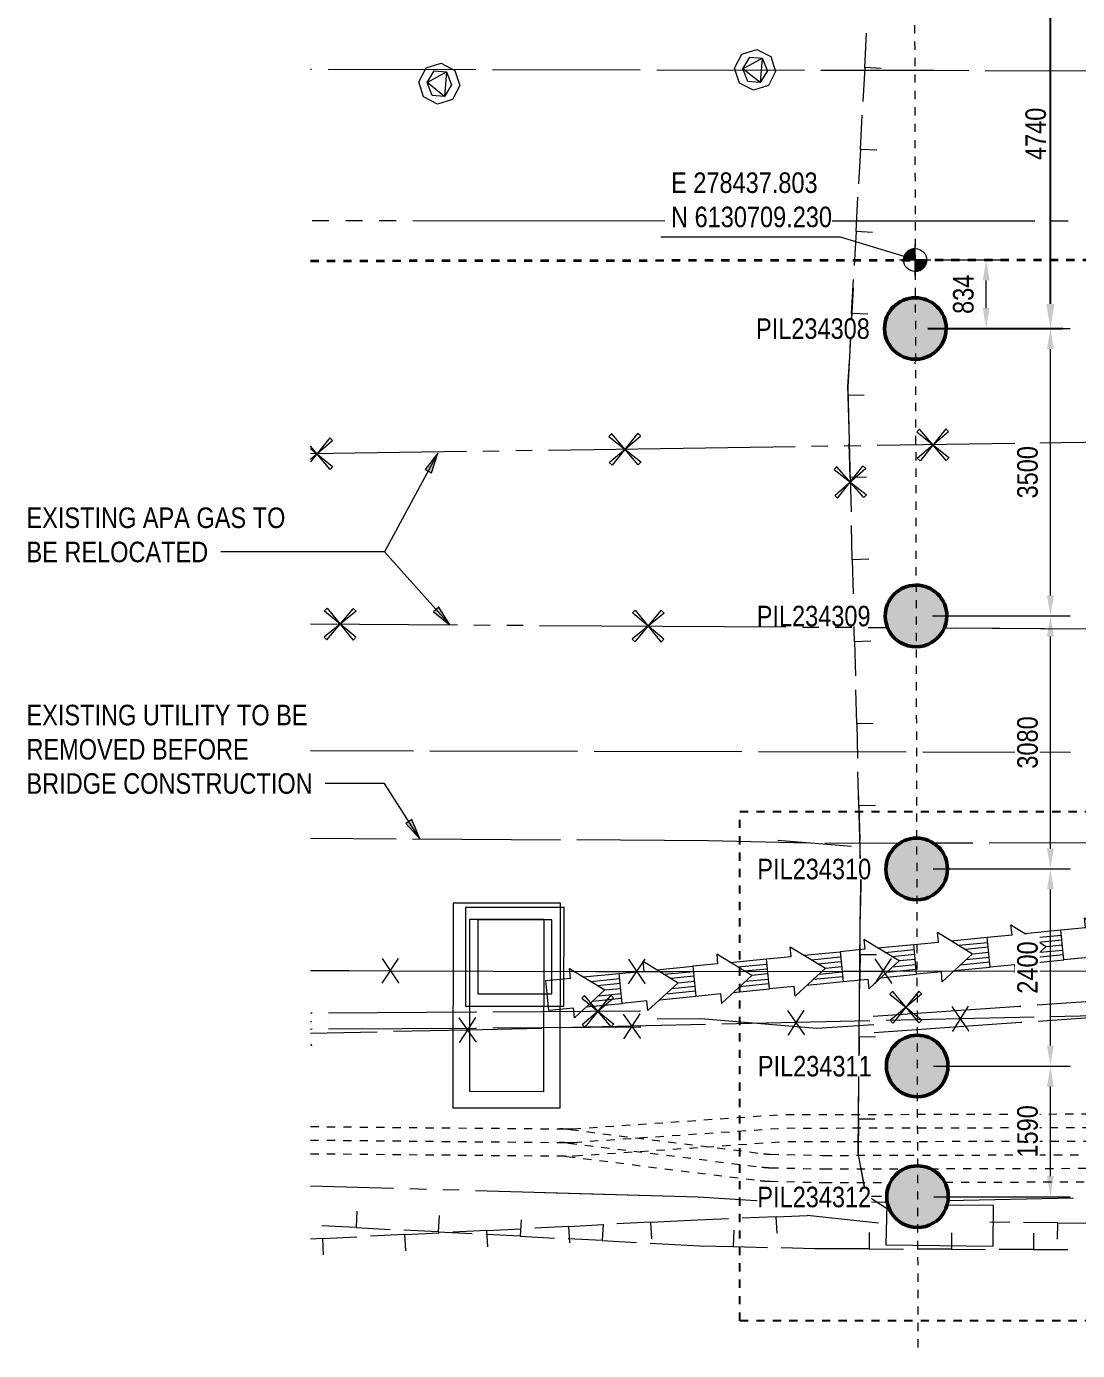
# Model space of a CAD drawing. Header units: metres. Extents: x 565 to 597, y 2 to 1696.
# Drawn here: x 565.99 to 578.78, y 1654.19 to 1670.31 of the extents above; entities that cross this region are included whole.
import ezdxf

# ---------------------------------------------------------------- set-up
doc = ezdxf.new("R2010")
doc.units = ezdxf.units.M
for name, pattern in [('ControlLine', [0.02, 0.0125, -0.0025, 0.0025, -0.0025]), ('Dashed', [0.0075, 0.005, -0.0025]), ('JacobsDash', [0.0045, 0.003, -0.0015]), ('JacobsGridLine', [0.0145, 0.01, -0.001, 0.0025, -0.001])]:
    doc.linetypes.add(name, pattern=pattern)
doc.layers.get('Defpoints').update_dxf_attribs({"color": 41})
for name, color, linetype, lineweight in [('D-BDGE', 7, 'Continuous', 13), ('D-BDGE-FNDN', 7, 'Continuous', 50), ('D-BDGE-FNDN-PILE-CONC', 7, 'Continuous', 50), ('D-ENHA-ANNO-TEXT', 7, 'Continuous', 9), ('D-ENHA-GEN-LINE', 7, 'Continuous', 9), ('D-ENHA-GEN-LINE-GRIDS', 7, 'Continuous', 9), ('D-ENHA-TEXT', 7, 'Continuous', 9), ('D-ENHA-TEXT-DIMS', 7, 'Continuous', 9), ('D-ENHA-TEXT-TAG', 7, 'Continuous', 18)]:
    doc.layers.add(name, color=color, linetype=linetype, lineweight=lineweight)
doc.styles.add('Arial Narrow', font='ARIALN.TTF', dxfattribs={"height": 0.35})
doc.styles.add('Arial Narrow_1', font='ARIALN.TTF', dxfattribs={"height": 0.25})
doc.dimstyles.new('____ddd____', dxfattribs={"dimscale": 0.3048, "dimtxt": 0.255858, "dimasz": 0.984252, "dimexe": 0.492126, "dimexo": 0.328084, "dimgap": 0.164042, "dimtad": 1, "dimdec": 0, "dimlfac": 1000, "dimzin": 0, "dimdsep": 46, "dimtxsty": 'Arial Narrow_1', "dimsah": 1, "dimcen": 0.09, "dimaunit": 1, "dimadec": 4, "dimazin": 0, "dimtfac": 1, "dimtdec": 4, "dimtix": 1, "dimtmove": 0, "dimatfit": 3, "dimfxl": 1, "dimtvp": 1, "dimtolj": 1, "dimtzin": 0, "dimarcsym": 2})
doc.dimstyles.new('Dimension_Standard_O__mm_', dxfattribs={"dimscale": 0.3048, "dimtxt": 0.255858, "dimasz": 0.82021, "dimexe": 0.787402, "dimexo": 0.492126, "dimgap": 0.492126, "dimtad": 1, "dimdec": 0, "dimlfac": 1000, "dimzin": 0, "dimdsep": 46, "dimtxsty": 'Arial Narrow_1', "dimsah": 1, "dimcen": 0.09, "dimaunit": 1, "dimadec": 4, "dimazin": 0, "dimtfac": 1, "dimtdec": 4, "dimtix": 1, "dimtmove": 0, "dimatfit": 3, "dimfxl": 1, "dimtvp": 1, "dimtfill": 1, "dimtolj": 1, "dimtzin": 0, "dimlwd": 18, "dimlwe": 18, "dimarcsym": 2})

# ---------------------------------------------------------------- blocks, each defined once
blk = doc.blocks.new('T2DPAA-T2D-PWA-RW-M2D-000002_ControlLinesMinor_rvt-1-DRG-2871051 - FOUNDATION LAYOUT')
at = {"layer": 'D-BDGE', "color": 150, "linetype": 'ControlLine', "lineweight": 35, "true_color": 0x0080ff}
blk.add_line((569.445, 1667.454), (591.655, 1667.482), dxfattribs=at)
for start, end in [(87.72098, 89.14591), (84.59299, 87.56794)]:
    blk.add_arc((565.271, 1398.69), 280, start, end, dxfattribs=at)
at = {"layer": 'D-ENHA-GEN-LINE', "color": 150, "lineweight": 25, "true_color": 0x0080ff}
for p, q in [((580.656, 1678.768), (580.601, 1677.769)), ((581.17, 1667.969), (581.171, 1666.969))]:
    blk.add_line(p, q, dxfattribs=at)
at = {"layer": 'D-ENHA-GEN-LINE', "color": 150, "lineweight": 18, "true_color": 0x0080ff, "char_height": 0.35, "width": 0.81772, "attachment_point": 1, "style": 'Arial Narrow'}
for insert, rotation in [((580.866, 1679.589), 266.8559), ((581.336, 1666.664), 270.0718)]:
    blk.add_mtext('600', dxfattribs=dict(at, insert=insert, rotation=rotation))
blk = doc.blocks.new('T2DPAA-T2D-PWA-SU-M2D-000003_250_dwg-40806560-DRG-2871051 - FOUNDATION LAYOUT')
at = {"color": 161, "lineweight": 18, "true_color": 0x88a5ff}
for p, q in [((24.031, 1577.736), (25.825, 1577.88)), ((20.044, 1577.414), (21.838, 1577.559)), ((18.05, 1577.253), (19.844, 1577.398)), ((16.057, 1577.092), (17.851, 1577.237)), ((15.843, 1577.075), (15.857, 1577.076)), ((25.748, 1569.546), (23.954, 1569.402)), ((23.754, 1569.386), (21.96, 1569.241)), ((21.761, 1569.225), (19.967, 1569.081)), ((19.767, 1569.065), (17.973, 1568.92)), ((17.774, 1568.904), (16.525, 1568.804)), ((26.067, 1568.467), (24.851, 1568.364)), ((23.767, 1568.272), (22.858, 1568.195)), ((24.652, 1568.347), (24.176, 1568.307)), ((22.286, 1568.189), (23.186, 1568.189)), ((17.851, 1567.837), (19.646, 1567.974)), ((16.613, 1567.743), (17.652, 1567.822))]:
    blk.add_line(p, q, dxfattribs=at)
at = {"color": 31, "lineweight": 18, "true_color": 0xffc388}
for p, q in [((22.566, 1577.651), (22.578, 1577.235)), ((22.595, 1576.652), (22.607, 1576.235)), ((22.624, 1575.652), (22.636, 1575.236)), ((22.653, 1574.653), (22.665, 1574.236)), ((22.798, 1572.66), (22.844, 1572.246)), ((22.907, 1571.666), (22.953, 1571.252)), ((23.016, 1570.672), (23.061, 1570.258)), ((23.125, 1569.678), (23.17, 1569.264)), ((23.234, 1568.684), (23.279, 1568.27)), ((23.396, 1566.88), (23.426, 1566.464)), ((23.468, 1565.882), (23.498, 1565.467)), ((25.267, 1563.972), (24.702, 1563.93)), ((25.482, 1563.781), (25.24, 1563.764)), ((26.063, 1563.824), (25.648, 1563.794)), ((22.643, 1563.617), (22.23, 1563.566)), ((23.89, 1563.642), (23.017, 1563.664)), ((21.128, 1563.425), (20.715, 1563.37)), ((24.8, 1563.398), (25.215, 1563.431)), ((25.797, 1563.477), (26.212, 1563.51)), ((20.137, 1563.293), (19.724, 1563.238)), ((23.803, 1563.319), (24.218, 1563.352)), ((17.556, 1563.066), (17.973, 1563.078)), ((18.556, 1563.095), (18.972, 1563.108)), ((19.146, 1563.162), (18.733, 1563.107)), ((19.555, 1563.125), (19.972, 1563.137)), ((20.555, 1563.154), (20.971, 1563.166)), ((18.154, 1563.03), (17.741, 1562.975)), ((17.163, 1562.899), (17.014, 1562.879))]:
    blk.add_line(p, q, dxfattribs=at)
at = {"color": 83, "lineweight": 18, "true_color": 0x88c388}
for p, q in [((24.984, 1575.975), (25.188, 1575.992)), ((21.723, 1575.708), (24.781, 1575.959)), ((20.907, 1575.642), (21.111, 1575.658)), ((21.315, 1575.675), (21.519, 1575.692)), ((17.238, 1575.341), (20.295, 1575.592)), ((20.499, 1575.608), (20.703, 1575.625)), ((16.83, 1575.308), (17.034, 1575.325)), ((16.014, 1575.241), (16.218, 1575.258)), ((16.422, 1575.275), (16.626, 1575.291))]:
    blk.add_line(p, q, dxfattribs=at)
at = {"color": 53, "lineweight": 18, "true_color": 0xc3c388}
for p, q in [((26.08, 1573.367), (23.094, 1573.076)), ((22.099, 1572.979), (19.113, 1572.689)), ((22.497, 1573.018), (22.298, 1572.999)), ((22.895, 1573.057), (22.696, 1573.037)), ((18.118, 1572.592), (16.228, 1572.408)), ((18.516, 1572.63), (18.317, 1572.611)), ((18.914, 1572.669), (18.715, 1572.65)), ((24.092, 1570.93), (25.839, 1571.063)), ((22.37, 1570.799), (22.569, 1570.814)), ((22.768, 1570.829), (22.968, 1570.845)), ((23.167, 1570.86), (23.404, 1570.878)), ((19.179, 1570.556), (22.17, 1570.784)), ((18.381, 1570.495), (18.581, 1570.51)), ((18.78, 1570.526), (18.979, 1570.541)), ((16.398, 1570.344), (18.182, 1570.48)), ((24.709, 1563.987), (26.229, 1564.145)), ((16.96, 1563.528), (17.971, 1563.582)), ((18.17, 1563.593), (18.37, 1563.603)), ((18.57, 1563.614), (18.77, 1563.625))]:
    blk.add_line(p, q, dxfattribs=at)
at = {"color": 213, "lineweight": 18, "true_color": 0xc388c3}
for p, q in [((25.609, 1566.351), (25.609, 1566.351)), ((19.007, 1565.723), (19.007, 1565.723)), ((17.015, 1565.546), (17.015, 1565.546))]:
    blk.add_line(p, q, dxfattribs=at)
at = {"color": 23, "lineweight": 18, "true_color": 0xd58888}
for p, q in [((16.804, 1565.524), (16.797, 1565.51)), ((17.615, 1565.459), (16.808, 1565.374))]:
    blk.add_line(p, q, dxfattribs=at)
at = {"color": 31, "lineweight": 18, "true_color": 0xffc388, "flags": 128}
for points in [[(22.766, 1577.657), (22.568, 1577.651), (22.566, 1577.651), (22.554, 1578.068)], [(22.795, 1576.658), (22.596, 1576.652), (22.595, 1576.652), (22.583, 1577.068)], [(22.824, 1575.658), (22.625, 1575.652), (22.624, 1575.652), (22.612, 1576.069)], [(22.852, 1574.659), (22.654, 1574.653), (22.653, 1574.653), (22.64, 1575.069)], [(22.669, 1574.07), (22.678, 1573.757), (22.69, 1573.654), (22.735, 1573.24)], [(22.888, 1573.676), (22.691, 1573.654), (22.69, 1573.654)], [(22.997, 1572.682), (22.8, 1572.66), (22.798, 1572.66), (22.753, 1573.074)], [(23.106, 1571.688), (22.909, 1571.666), (22.907, 1571.666), (22.862, 1572.08)], [(23.215, 1570.694), (23.018, 1570.672), (23.016, 1570.672), (22.971, 1571.086)], [(23.324, 1569.7), (23.126, 1569.678), (23.125, 1569.678), (23.08, 1570.092)], [(23.433, 1568.706), (23.235, 1568.684), (23.234, 1568.684), (23.188, 1569.098)], [(23.595, 1566.894), (23.397, 1566.88), (23.396, 1566.88), (23.37, 1567.229), (23.338, 1567.728), (23.297, 1568.104)], [(23.668, 1565.897), (23.47, 1565.882), (23.468, 1565.882), (23.438, 1566.298)], [(23.74, 1564.9), (23.542, 1564.885), (23.541, 1564.885), (23.51, 1565.301)], [(23.541, 1564.885), (23.57, 1564.474), (23.571, 1564.47)], [(23.616, 1564.309), (23.708, 1563.972), (23.708, 1563.972), (24.018, 1563.805)], [(23.984, 1563.876), (23.971, 1563.875), (23.999, 1563.387), (25.305, 1563.477), (25.267, 1563.972)], [(26.078, 1563.625), (26.064, 1563.823), (26.063, 1563.824), (26.479, 1563.855)], [(22.668, 1563.419), (22.643, 1563.616), (22.643, 1563.617), (23.017, 1563.664)], [(24.784, 1563.597), (24.8, 1563.399), (24.8, 1563.398), (24.385, 1563.365)], [(25.781, 1563.677), (25.797, 1563.479), (25.797, 1563.477), (25.381, 1563.444)], [(21.155, 1563.226), (21.128, 1563.423), (21.128, 1563.425), (21.69, 1563.499), (22.064, 1563.546)], [(22.139, 1563.411), (22.15, 1563.213), (22.15, 1563.211)], [(23.787, 1563.518), (23.803, 1563.32), (23.803, 1563.319), (23.144, 1563.266), (22.733, 1563.243)], [(17.55, 1563.266), (17.556, 1563.068), (17.556, 1563.066), (17.14, 1563.054)], [(18.55, 1563.295), (18.556, 1563.097), (18.556, 1563.095), (18.139, 1563.083)], [(19.549, 1563.324), (19.555, 1563.126), (19.555, 1563.125), (19.139, 1563.112)], [(20.163, 1563.095), (20.137, 1563.292), (20.137, 1563.293), (20.55, 1563.348)], [(20.549, 1563.354), (20.555, 1563.155), (20.555, 1563.154), (20.138, 1563.142)], [(21.138, 1563.171), (21.739, 1563.188), (22.15, 1563.211), (22.566, 1563.234)], [(18.181, 1562.832), (18.155, 1563.029), (18.154, 1563.03), (18.568, 1563.085)], [(19.172, 1562.963), (19.146, 1563.16), (19.146, 1563.162), (19.559, 1563.217)], [(17.189, 1562.701), (17.163, 1562.897), (17.163, 1562.899), (17.576, 1562.954)]]:
    blk.add_lwpolyline(points, dxfattribs=at)
at = {"color": 161, "lineweight": 18, "true_color": 0x88a5ff, "flags": 128}
for points in [[(21.238, 1577.763), (21.415, 1577.69), (21.488, 1577.513), (21.415, 1577.336), (21.238, 1577.263), (21.061, 1577.336), (20.988, 1577.513), (21.061, 1577.69)], [(21.088, 1577.513), (21.163, 1577.663), (21.313, 1577.663), (21.388, 1577.513), (21.313, 1577.363), (21.163, 1577.363), (21.088, 1577.513), (21.313, 1577.663), (21.313, 1577.363)], [(17.421, 1577.279), (17.597, 1577.206), (17.671, 1577.029), (17.597, 1576.852), (17.421, 1576.779), (17.244, 1576.852), (17.171, 1577.029), (17.244, 1577.206)], [(17.271, 1577.029), (17.346, 1577.179), (17.496, 1577.179), (17.571, 1577.029), (17.496, 1576.879), (17.346, 1576.879), (17.271, 1577.029), (17.496, 1577.179), (17.496, 1576.879)]]:
    blk.add_lwpolyline(points, close=True, dxfattribs=at)
for points in [[(22.037, 1577.576), (23.407, 1577.686), (23.831, 1577.72)], [(22.658, 1568.181), (21.44, 1568.11), (19.845, 1567.989)]]:
    blk.add_lwpolyline(points, dxfattribs=at)
at = {"color": 23, "lineweight": 18, "true_color": 0xd58888, "flags": 128}
for points in [[(16.745, 1566.138), (17.216, 1566.176), (17.714, 1566.216), (20.206, 1566.414), (20.705, 1566.454), (21.148, 1566.489), (23.196, 1566.662), (23.694, 1566.704), (26.185, 1566.915), (26.684, 1566.957), (29.175, 1567.168), (29.673, 1567.21), (32.164, 1567.421), (32.662, 1567.463), (35.153, 1567.674), (35.652, 1567.716), (38.143, 1567.927), (38.641, 1567.969), (38.878, 1567.989)], [(23.581, 1566.845), (23.805, 1566.565), (23.807, 1566.563)], [(23.607, 1566.546), (23.78, 1566.86), (23.782, 1566.862)], [(20.592, 1566.595), (20.815, 1566.314), (20.817, 1566.312)], [(20.616, 1566.296), (20.791, 1566.609), (20.793, 1566.611)], [(27.56, 1566.507), (26.664, 1566.413), (25.769, 1566.318)], [(17.602, 1566.357), (17.824, 1566.076), (17.827, 1566.074)], [(17.626, 1566.058), (17.801, 1566.371), (17.803, 1566.373)], [(25.571, 1566.297), (24.675, 1566.203), (23.78, 1566.109)], [(24.56, 1566.342), (24.789, 1566.067), (24.791, 1566.065)], [(24.76, 1566.363), (24.593, 1566.046), (24.591, 1566.043)], [(22.771, 1566.153), (22.604, 1565.836), (22.602, 1565.834)], [(23.582, 1566.088), (22.686, 1565.993), (21.791, 1565.899)], [(22.571, 1566.132), (22.8, 1565.857), (22.802, 1565.855)], [(21.593, 1565.878), (20.698, 1565.784), (19.802, 1565.689)], [(20.582, 1565.922), (20.811, 1565.647), (20.813, 1565.645)], [(20.782, 1565.944), (20.615, 1565.627), (20.613, 1565.624)], [(19.604, 1565.668), (18.709, 1565.574), (17.813, 1565.48)], [(18.593, 1565.713), (18.822, 1565.438), (18.824, 1565.436)], [(18.793, 1565.734), (18.626, 1565.417), (18.624, 1565.414)], [(16.819, 1565.245), (16.833, 1565.228), (16.836, 1565.226)]]:
    blk.add_lwpolyline(points, dxfattribs=at)
at = {"color": 213, "lineweight": 18, "true_color": 0xc388c3, "flags": 128}
for points in [[(25.594, 1566.448), (27.36, 1566.718), (27.374, 1566.72)], [(25.624, 1566.254), (27.389, 1566.523), (27.403, 1566.525)], [(23.617, 1566.146), (25.383, 1566.416), (25.397, 1566.418)], [(23.647, 1565.952), (25.412, 1566.221), (25.426, 1566.224)], [(18.999, 1565.821), (20.777, 1565.979), (20.791, 1565.98)], [(21, 1565.9), (21.529, 1565.946), (22.946, 1565.944), (23.632, 1566.049)], [(17.006, 1565.644), (18.785, 1565.802), (18.799, 1565.803)], [(19.016, 1565.625), (20.795, 1565.783), (20.809, 1565.784)], [(16.787, 1565.625), (16.793, 1565.626), (16.807, 1565.627)], [(17.024, 1565.448), (18.803, 1565.606), (18.817, 1565.607)], [(16.804, 1565.429), (16.81, 1565.429), (16.824, 1565.431)]]:
    blk.add_lwpolyline(points, dxfattribs=at)
at = {"color": 53, "lineweight": 18, "true_color": 0xc3c388, "flags": 128}
blk.add_lwpolyline([(18.969, 1563.635), (21.675, 1563.779), (22.958, 1563.804), (23.972, 1563.91)], dxfattribs=at)
blk = doc.blocks.new('T2DPAA-T2D-PWA-SU-M2D-000001_ExistingUtilities_rvt-1-DRG-2871051 - FOUNDATION LAYOUT')
at = {"color": 9, "lineweight": 18, "true_color": 0xc3c3c3, "rotation": 355.285451560958}
blk.add_blockref('T2DPAA-T2D-PWA-SU-M2D-000003_250_dwg-40806560-DRG-2871051 - FOUNDATION LAYOUT', (424.033, 99.349), dxfattribs=at)
blk = doc.blocks.new('T2DPAA-T2D-C3S-SD-M2D-100010_250_dwg-40816791-DRG-2871051 - FOUNDATION LAYOUT')
at = {"lineweight": 18}
for p, q in [((277.285, -133.198), (277.721, -133.119)), ((276.4, -133.36), (276.835, -133.28)), ((277.379, -133.245), (277.732, -133.181)), ((277.465, -133.287), (277.742, -133.236)), ((275.514, -133.521), (275.95, -133.442)), ((276.494, -133.407), (276.847, -133.343)), ((276.58, -133.448), (276.857, -133.398)), ((277.351, -133.558), (277.786, -133.478)), ((277.422, -133.481), (277.775, -133.416)), ((277.488, -133.411), (277.765, -133.361)), ((274.629, -133.683), (275.065, -133.603)), ((275.609, -133.568), (275.961, -133.504)), ((275.695, -133.61), (275.971, -133.559)), ((276.465, -133.719), (276.901, -133.64)), ((276.537, -133.642), (276.89, -133.578)), ((276.603, -133.573), (276.879, -133.522)), ((273.743, -133.844), (274.179, -133.765)), ((274.723, -133.73), (275.076, -133.666)), ((274.809, -133.771), (275.086, -133.721)), ((275.58, -133.881), (276.016, -133.801)), ((275.651, -133.804), (276.004, -133.739)), ((275.717, -133.734), (275.994, -133.684)), ((272.858, -134.006), (273.294, -133.926)), ((273.838, -133.891), (274.19, -133.827)), ((273.924, -133.933), (274.201, -133.882)), ((274.694, -134.043), (275.13, -133.963)), ((274.766, -133.965), (275.119, -133.901)), ((274.832, -133.896), (275.109, -133.845)), ((271.973, -134.167), (272.408, -134.088)), ((272.952, -134.053), (273.305, -133.989)), ((273.039, -134.094), (273.315, -134.044)), ((273.809, -134.204), (274.245, -134.125)), ((273.881, -134.127), (274.233, -134.062)), ((273.947, -134.057), (274.223, -134.007)), ((272.067, -134.214), (272.42, -134.15)), ((272.153, -134.256), (272.43, -134.205)), ((272.995, -134.288), (273.348, -134.224)), ((273.061, -134.219), (273.338, -134.168)), ((272.11, -134.45), (272.463, -134.385)), ((272.176, -134.38), (272.453, -134.33)), ((272.924, -134.366), (273.359, -134.286)), ((272.038, -134.527), (272.474, -134.448))]:
    blk.add_line(p, q, dxfattribs=at)
at = {"lineweight": 18, "flags": 128}
for points in [[(278.445, -133.172), (278.105, -133.542), (278.084, -133.424), (277.786, -133.478), (277.721, -133.119), (278.018, -133.065), (277.997, -132.947), (278.445, -133.172), (278.639, -133.137)], [(277.56, -133.334), (277.22, -133.703), (277.198, -133.586), (276.901, -133.64), (276.835, -133.28), (277.133, -133.226), (277.111, -133.108), (277.56, -133.334), (277.754, -133.299)], [(276.674, -133.495), (276.334, -133.865), (276.313, -133.747), (276.016, -133.801), (275.95, -133.442), (276.247, -133.388), (276.226, -133.27), (276.674, -133.495), (276.868, -133.46)], [(275.983, -133.622), (275.789, -133.657), (275.341, -133.432), (275.362, -133.549), (275.065, -133.603), (275.13, -133.963), (275.428, -133.909), (275.449, -134.026), (275.789, -133.657)], [(274.904, -133.819), (274.564, -134.188), (274.542, -134.07), (274.245, -134.125), (274.179, -133.765), (274.477, -133.711), (274.455, -133.593), (274.904, -133.819), (275.097, -133.783)], [(274.212, -133.945), (274.018, -133.98), (273.57, -133.755), (273.591, -133.872), (273.294, -133.926), (273.359, -134.286), (273.657, -134.232), (273.678, -134.349), (274.018, -133.98)], [(273.133, -134.142), (272.793, -134.511), (272.771, -134.393), (272.474, -134.448), (272.408, -134.088), (272.706, -134.034), (272.684, -133.916), (273.133, -134.142), (273.327, -134.106)], [(272.248, -134.303), (271.908, -134.672), (271.886, -134.555), (271.589, -134.609), (271.523, -134.249), (271.82, -134.195), (271.799, -134.078), (272.248, -134.303), (272.441, -134.268)]]:
    blk.add_lwpolyline(points, dxfattribs=at)
for points in [[(271.62, -133.29), (271.823, -135.782), (270.528, -135.888), (270.324, -133.396)], [(271.769, -134.54), (271.672, -133.344), (270.476, -133.442), (270.573, -134.638)], [(271.437, -133.506), (271.608, -135.599), (270.711, -135.672), (270.54, -133.579)], [(271.608, -134.403), (271.534, -133.506), (270.637, -133.579), (270.711, -134.476)]]:
    blk.add_lwpolyline(points, close=True, dxfattribs=at)
blk = doc.blocks.new('T2DPAA-T2D-C3S-SD-XRF-100099_250_dwg-40820996-DRG-2871051 - FOUNDATION LAYOUT')
at = {"lineweight": 18}
for p, q in [((134.355, 3173.693), (134.355, 3173.693)), ((130.622, 3173.335), (130.622, 3173.335))]:
    blk.add_line(p, q, dxfattribs=at)
at = {"lineweight": 18, "flags": 128}
for points in [[(134.562, 3173.552), (134.532, 3173.516), (134.181, 3173.867), (134.178, 3173.869), (134.148, 3173.833), (134.558, 3173.555)], [(134.214, 3173.486), (134.178, 3173.516), (134.529, 3173.867), (134.531, 3173.87), (134.495, 3173.9), (134.217, 3173.489)], [(130.481, 3173.128), (130.445, 3173.158), (130.796, 3173.509), (130.798, 3173.512), (130.762, 3173.542), (130.484, 3173.131)], [(130.829, 3173.195), (130.799, 3173.159), (130.448, 3173.509), (130.445, 3173.512), (130.415, 3173.476), (130.826, 3173.197)]]:
    blk.add_lwpolyline(points, close=True, dxfattribs=at)
blk = doc.blocks.new('T2DPAA-T2D-PWC-SD-M2D-100001_ProposedDrainage_rvt-1-DRG-2871051 - FOUNDATION LAYOUT')
at = {"lineweight": 18, "rotation": 355.285451560958}
for name, p in [('T2DPAA-T2D-C3S-SD-M2D-100010_250_dwg-40816791-DRG-2871051 - FOUNDATION LAYOUT', (312.739, 1814.801)), ('T2DPAA-T2D-C3S-SD-XRF-100099_250_dwg-40820996-DRG-2871051 - FOUNDATION LAYOUT', (181.942, -1493.544))]:
    blk.add_blockref(name, p, dxfattribs=at)
blk = doc.blocks.new('T2DPAA-T2D-C3S-TT-XRF-100101_dwg-40804724-DRG-2871051 - FOUNDATION LAYOUT')
at = {"color": 191, "linetype": 'Dashed', "lineweight": 18, "true_color": 0xbf7fff}
for p, q in [((250.267, -128.218), (251.248, -128.135)), ((250.281, -128.383), (251.087, -128.314))]:
    blk.add_line(p, q, dxfattribs=at)
at = {"color": 191, "linetype": 'Dashed', "lineweight": 18, "true_color": 0xbf7fff, "flags": 128}
for points in [[(247.181, -127.983), (247.513, -127.932), (247.577, -127.923), (247.9, -127.874), (248.888, -127.724), (249.679, -127.604), (249.76, -127.594), (249.89, -127.584), (250.158, -127.562), (250.199, -127.559), (250.203, -127.558), (250.248, -127.555), (250.886, -127.501), (251.882, -127.416), (252.879, -127.332), (253.875, -127.247), (254.872, -127.163), (255.868, -127.079), (256.864, -126.994), (257.861, -126.91), (258.857, -126.825), (259.854, -126.741), (260.122, -126.718), (260.126, -126.718), (260.137, -126.717), (260.183, -126.712), (260.198, -126.71), (260.837, -126.62), (261.827, -126.482), (262.726, -126.356), (262.799, -126.346), (262.818, -126.343), (263.341, -126.27), (263.341, -126.27)], [(247.206, -128.146), (247.538, -128.095), (247.601, -128.086), (247.925, -128.037), (248.913, -127.887), (249.704, -127.767), (249.773, -127.759), (249.903, -127.748), (250.171, -127.727), (250.213, -127.723), (250.216, -127.723), (250.262, -127.719), (250.9, -127.665), (251.896, -127.581), (252.893, -127.496), (253.889, -127.412), (254.886, -127.327), (255.882, -127.243), (256.878, -127.159), (257.875, -127.074), (258.871, -126.99), (259.868, -126.905), (260.136, -126.883), (260.14, -126.882), (260.151, -126.881), (260.206, -126.875), (260.22, -126.873), (260.86, -126.784), (261.85, -126.645), (262.749, -126.519), (262.822, -126.509), (262.841, -126.506), (263.363, -126.433), (263.364, -126.433)], [(247.231, -128.309), (247.562, -128.259), (247.626, -128.249), (247.949, -128.2), (248.938, -128.05), (249.728, -127.93), (249.786, -127.923), (249.917, -127.913), (250.185, -127.891), (250.226, -127.888), (250.23, -127.887), (250.275, -127.883), (250.914, -127.829), (251.91, -127.745), (252.907, -127.661), (253.903, -127.576), (254.899, -127.492), (255.896, -127.407), (256.892, -127.323), (257.889, -127.239), (258.885, -127.154), (259.882, -127.07), (260.15, -127.047), (260.154, -127.047), (260.165, -127.046), (260.228, -127.039), (260.243, -127.037), (260.883, -126.947), (261.873, -126.808), (262.772, -126.683), (262.845, -126.672), (262.864, -126.67), (263.386, -126.597), (263.386, -126.597)], [(250.253, -128.054), (254.267, -127.713), (259.25, -127.29), (260.174, -127.212)], [(251.557, -128.109), (254.281, -127.877), (259.121, -127.467)], [(251.746, -128.258), (254.295, -128.042), (258.96, -127.646)], [(243.997, -128.218), (244.927, -128.15), (245.522, -128.107), (245.924, -128.077), (246.922, -128.004), (247.117, -127.99)], [(243.997, -128.217), (244.294, -128.196), (245.473, -128.11), (245.62, -128.099), (247.019, -127.997)], [(247.152, -127.995), (249.082, -128.075), (249.304, -128.085), (249.522, -128.094)], [(244.01, -128.383), (244.939, -128.315), (245.534, -128.271), (245.936, -128.242), (246.934, -128.169), (247.129, -128.154)], [(247.145, -128.16), (249.075, -128.24), (249.297, -128.25), (249.515, -128.259)], [(249.606, -128.093), (250.163, -128.06), (250.232, -128.055), (250.243, -128.055)], [(244.01, -128.382), (244.307, -128.36), (245.485, -128.274), (245.632, -128.264), (247.031, -128.162)], [(244.024, -128.547), (244.951, -128.479), (245.546, -128.436), (245.949, -128.406), (246.946, -128.333), (247.141, -128.319), (247.204, -128.313)], [(249.616, -128.258), (250.173, -128.224), (250.242, -128.22), (250.255, -128.219)], [(244.024, -128.546), (244.319, -128.525), (245.497, -128.439), (245.644, -128.428), (247.043, -128.326)], [(247.138, -128.325), (249.068, -128.405), (249.29, -128.414), (249.508, -128.423)], [(249.626, -128.422), (250.183, -128.389), (250.252, -128.385), (250.267, -128.384)]]:
    blk.add_lwpolyline(points, dxfattribs=at)
at = {"color": 191, "linetype": 'Dashed', "lineweight": 18, "true_color": 0xbf7fff}
for centre, radius, start, end in [((247.104, -129.159), 1.165, 91.5263, 94.1718), ((247.104, -129.159), 1.165, 87.6115, 91.5263), ((247.056, -127.157), 0.835, 274.1858, 277.3053), ((247.056, -127.157), 0.835, 277.3053, 278.6269), ((247.104, -129.159), 1, 91.5263, 94.1718), ((247.104, -129.159), 1, 87.6115, 91.5263), ((247.056, -127.157), 1, 274.1858, 277.3053), ((247.056, -127.157), 1, 277.3053, 278.6269), ((249.556, -127.259), 0.835, 267.6115, 271.0616), ((249.556, -127.259), 0.835, 271.0616, 273.4362), ((250.182, -127.222), 0.835, 274.1831, 274.8533), ((247.056, -127.157), 1.165, 277.3053, 278.6269), ((249.556, -127.259), 1, 267.6115, 271.0616), ((249.556, -127.259), 1, 271.0616, 273.4362), ((250.182, -127.222), 1, 274.1831, 274.8533), ((247.104, -129.159), 0.835, 91.5263, 94.1718), ((247.104, -129.159), 0.835, 87.6115, 91.5263), ((249.556, -127.259), 1.165, 267.6115, 271.0616), ((249.556, -127.259), 1.165, 271.0616, 273.4362), ((250.182, -127.222), 1.165, 274.1831, 274.8533)]:
    blk.add_arc(centre, radius, start, end, dxfattribs=at)
blk = doc.blocks.new('T2DPAA-T2D-PWC-TT-M2D-100010_ProposedITS_rvt-1-DRG-2871051 - FOUNDATION LAYOUT')
at = {"color": 191, "lineweight": 18, "true_color": 0xbf7fff, "rotation": 355.285451560958}
blk.add_blockref('T2DPAA-T2D-C3S-TT-XRF-100101_dwg-40804724-DRG-2871051 - FOUNDATION LAYOUT', (336.812, 1804.751), dxfattribs=at)
blk = doc.blocks.new('T2DPAA-T2D-C3S-UT-XRF-100124_250_dwg-40819921-DRG-2871051 - FOUNDATION LAYOUT')
at = {"lineweight": 18}
for p, q in [((218.478, 55.286), (218.478, 55.286)), ((214.746, 54.923), (214.746, 54.923)), ((211.014, 54.56), (211.014, 54.56)), ((218.944, 53.086), (220.547, 53.208)), ((215.205, 52.801), (215.205, 52.801)), ((211.466, 52.516), (211.466, 52.516))]:
    blk.add_line(p, q, dxfattribs=at)
at = {"lineweight": 18, "flags": 128}
for points in [[(217.352, 57.108), (217.386, 55.901), (217.512, 54.751)], [(210.941, 54.487), (211.187, 54.734), (211.19, 54.737), (211.154, 54.767), (210.944, 54.456)], [(211.221, 54.42), (211.191, 54.384), (210.928, 54.645)], [(210.931, 54.616), (211.217, 54.422), (211.221, 54.42)], [(218.416, 46.116), (218.278, 46.618), (218.078, 49.373), (218.046, 49.872), (217.92, 51.023)], [(214.516, 45.824), (216.383, 45.924), (217.666, 45.949), (218.681, 46.054)]]:
    blk.add_lwpolyline(points, dxfattribs=at)
for points in [[(218.686, 55.146), (218.656, 55.11), (218.304, 55.46), (218.301, 55.463), (218.271, 55.427), (218.682, 55.149)], [(218.338, 55.079), (218.302, 55.109), (218.652, 55.461), (218.655, 55.464), (218.618, 55.494), (218.341, 55.082)], [(214.953, 54.783), (214.923, 54.747), (214.572, 55.097), (214.568, 55.099), (214.539, 55.063), (214.95, 54.786)], [(214.606, 54.716), (214.57, 54.746), (214.92, 55.097), (214.922, 55.101), (214.886, 55.13), (214.608, 54.719)], [(217.721, 54.613), (217.692, 54.576), (217.336, 54.922), (217.333, 54.925), (217.303, 54.888), (217.718, 54.616)], [(217.65, 54.959), (217.687, 54.93), (217.341, 54.574), (217.338, 54.571), (217.375, 54.542), (217.647, 54.956)], [(215.001, 52.945), (215.031, 52.981), (215.376, 52.624), (215.379, 52.621), (215.409, 52.656), (215.004, 52.943)], [(215.35, 53.005), (215.385, 52.975), (215.028, 52.63), (215.025, 52.627), (215.061, 52.597), (215.347, 53.002)], [(211.61, 52.72), (211.646, 52.69), (211.289, 52.346), (211.286, 52.342), (211.321, 52.312), (211.608, 52.717)], [(211.262, 52.661), (211.292, 52.696), (211.636, 52.339), (211.64, 52.336), (211.67, 52.372), (211.265, 52.658)]]:
    blk.add_lwpolyline(points, close=True, dxfattribs=at)
blk = doc.blocks.new('T2DPAA-T2D-PWC-UT-M2D-100001_ProposedUtilities_rvt-1-DRG-2871051 - FOUNDATION LAYOUT')
at = {"lineweight": 18, "rotation": 355.285451560958}
blk.add_blockref('T2DPAA-T2D-C3S-UT-XRF-100124_250_dwg-40819921-DRG-2871051 - FOUNDATION LAYOUT', (354.739, 1628.072), dxfattribs=at)
blk = doc.blocks.new('01_SFO_FRP_Pile_CastInPlace_CS - CAST-IN-PLACE PILE - 0750-7668704-DRG-2871051 - FOUNDATION LAYOUT')
at = {"layer": 'D-BDGE-FNDN', "linetype": 'JacobsDash', "lineweight": 18, "true_color": 0xc0c0c0}
blk.add_hatch(color=9, dxfattribs=at).paths.add_polyline_path([(0.375, 0), (0.369, 0.065), (0.352, 0.128), (0.325, 0.187), (0.287, 0.241), (0.241, 0.287), (0.187, 0.325), (0.128, 0.352), (0.065, 0.369), (0, 0.375), (-0.065, 0.369), (-0.128, 0.352), (-0.188, 0.325), (-0.241, 0.287), (-0.287, 0.241), (-0.325, 0.187), (-0.352, 0.128), (-0.369, 0.065), (-0.375, 0), (-0.369, -0.065), (-0.352, -0.128), (-0.325, -0.188), (-0.287, -0.241), (-0.241, -0.287), (-0.188, -0.325), (-0.128, -0.352), (-0.065, -0.369), (0, -0.375), (0.065, -0.369), (0.128, -0.352), (0.187, -0.325), (0.241, -0.287), (0.287, -0.241), (0.325, -0.188), (0.352, -0.128), (0.369, -0.065)])
at = {"layer": 'D-BDGE-FNDN-PILE-CONC'}
for start, end in [(90, 270), (270, 90)]:
    blk.add_arc((0, 0), 0.375, start, end, dxfattribs=at)
blk = doc.blocks.new('CS_SYMB_SETOUT POINT - 5mm-5523154-DRG-2871051 - FOUNDATION LAYOUT')
at = {"layer": 'D-ENHA-GEN-LINE'}
h = blk.add_hatch(color=256, dxfattribs=at)
edge = h.paths.add_edge_path()
edge.add_line((0, 0.0014), (0, 0))
edge.add_line((0, 0), (-0.0014, 0))
edge.add_arc((0, 0), 0.0014, 90, 180, ccw=False)
h = blk.add_hatch(color=256, dxfattribs=at)
edge = h.paths.add_edge_path()
edge.add_line((0, -0.0014), (0, 0))
edge.add_line((0, 0), (0.0014, 0))
edge.add_arc((0, 0), 0.0014, 270, 360, ccw=False)
for p, q in [((0, -0.0019), (0, 0.0019)), ((-0.0019, 0), (0.0019, 0)), ((-0.0014, 0), (0, 0)), ((0, 0), (0, 0.0014)), ((0.0014, 0), (0, 0)), ((0, 0), (0, -0.0014))]:
    blk.add_line(p, q, dxfattribs=at)
blk.add_circle((0, 0), 0.0014, dxfattribs=at)
for start, end in [(90, 180), (270, 360)]:
    blk.add_arc((0, 0), 0.0014, start, end, dxfattribs=at)
blk = doc.blocks.new('DIMBLOCK2-DRG-2871051 - FOUNDATION LAYOUT')
at = {"layer": 'D-ENHA-TEXT-DIMS', "color": 0, "lineweight": 18, "transparency": 16777216}
for p, q in [((577.03, 1657.649), (578.691, 1657.649)), ((578.451, 1656.309), (578.451, 1657.399)), ((577.034, 1656.059), (578.691, 1656.059))]:
    blk.add_line(p, q, dxfattribs=at)
at = {"layer": 'D-ENHA-TEXT-DIMS', "color": 0, "transparency": 16777216}
for points in [[(578.41, 1657.399), (578.493, 1657.399), (578.451, 1657.649)], [(578.41, 1656.309), (578.493, 1656.309), (578.451, 1656.059)]]:
    blk.add_solid(points, dxfattribs=at)
at = {"layer": 'Defpoints', "color": 0, "transparency": 16777216}
for p in [(576.88, 1657.649), (578.451, 1657.649), (576.884, 1656.059)]:
    blk.add_point(p, dxfattribs=at)
at = {"layer": 'D-ENHA-TEXT-DIMS', "color": 0, "lineweight": 18, "transparency": 16777216, "insert": (578.174, 1656.854), "char_height": 0.25, "width": 0.76026, "attachment_point": 5, "rotation": 90, "style": 'Arial Narrow_1', "bg_fill": 3, "box_fill_scale": 1.1, "bg_fill_color": 256, "bg_fill_true_color": 13158600, "bg_fill_transparency": 0}
blk.add_mtext('\\A1;1590', dxfattribs=at)
blk = doc.blocks.new('DIMBLOCK3-DRG-2871051 - FOUNDATION LAYOUT')
at = {"layer": 'D-ENHA-TEXT-DIMS', "color": 0, "lineweight": 18, "transparency": 16777216}
for p, q in [((577.024, 1660.049), (578.691, 1660.049)), ((578.451, 1657.899), (578.451, 1659.799)), ((577.03, 1657.649), (578.691, 1657.649))]:
    blk.add_line(p, q, dxfattribs=at)
at = {"layer": 'D-ENHA-TEXT-DIMS', "color": 0, "transparency": 16777216}
for points in [[(578.41, 1659.799), (578.493, 1659.799), (578.451, 1660.049)], [(578.41, 1657.899), (578.493, 1657.899), (578.451, 1657.649)]]:
    blk.add_solid(points, dxfattribs=at)
at = {"layer": 'Defpoints', "color": 0, "transparency": 16777216}
for p in [(576.874, 1660.049), (578.451, 1660.049), (576.88, 1657.649)]:
    blk.add_point(p, dxfattribs=at)
at = {"layer": 'D-ENHA-TEXT-DIMS', "color": 0, "lineweight": 18, "transparency": 16777216, "insert": (578.174, 1658.849), "char_height": 0.25, "width": 0.76026, "attachment_point": 5, "rotation": 90, "style": 'Arial Narrow_1', "bg_fill": 3, "box_fill_scale": 1.1, "bg_fill_color": 256, "bg_fill_true_color": 13158600, "bg_fill_transparency": 0}
blk.add_mtext('\\A1;2400', dxfattribs=at)
blk = doc.blocks.new('DIMBLOCK4-DRG-2871051 - FOUNDATION LAYOUT')
at = {"layer": 'D-ENHA-TEXT-DIMS', "color": 0, "lineweight": 18, "transparency": 16777216}
for p, q in [((577.017, 1663.129), (578.691, 1663.129)), ((578.451, 1660.299), (578.451, 1662.879)), ((577.024, 1660.049), (578.691, 1660.049))]:
    blk.add_line(p, q, dxfattribs=at)
at = {"layer": 'D-ENHA-TEXT-DIMS', "color": 0, "transparency": 16777216}
for points in [[(578.41, 1662.879), (578.493, 1662.879), (578.451, 1663.129)], [(578.41, 1660.299), (578.493, 1660.299), (578.451, 1660.049)]]:
    blk.add_solid(points, dxfattribs=at)
at = {"layer": 'Defpoints', "color": 0, "transparency": 16777216}
for p in [(576.867, 1663.129), (578.451, 1663.129), (576.874, 1660.049)]:
    blk.add_point(p, dxfattribs=at)
at = {"layer": 'D-ENHA-TEXT-DIMS', "color": 0, "lineweight": 18, "transparency": 16777216, "insert": (578.174, 1661.589), "char_height": 0.25, "width": 0.76026, "attachment_point": 5, "rotation": 90, "style": 'Arial Narrow_1', "bg_fill": 3, "box_fill_scale": 1.1, "bg_fill_color": 256, "bg_fill_true_color": 13158600, "bg_fill_transparency": 0}
blk.add_mtext('\\A1;3080', dxfattribs=at)
blk = doc.blocks.new('DIMBLOCK5-DRG-2871051 - FOUNDATION LAYOUT')
at = {"layer": 'D-ENHA-TEXT-DIMS', "color": 0, "lineweight": 18, "transparency": 16777216}
for p, q in [((577.008, 1666.629), (578.691, 1666.629)), ((578.451, 1663.379), (578.451, 1666.379)), ((577.017, 1663.129), (578.691, 1663.129))]:
    blk.add_line(p, q, dxfattribs=at)
at = {"layer": 'D-ENHA-TEXT-DIMS', "color": 0, "transparency": 16777216}
for points in [[(578.41, 1666.379), (578.493, 1666.379), (578.451, 1666.629)], [(578.41, 1663.379), (578.493, 1663.379), (578.451, 1663.129)]]:
    blk.add_solid(points, dxfattribs=at)
at = {"layer": 'Defpoints', "color": 0, "transparency": 16777216}
for p in [(576.858, 1666.629), (578.451, 1666.629), (576.867, 1663.129)]:
    blk.add_point(p, dxfattribs=at)
at = {"layer": 'D-ENHA-TEXT-DIMS', "color": 0, "lineweight": 18, "transparency": 16777216, "insert": (578.174, 1664.879), "char_height": 0.25, "width": 0.76026, "attachment_point": 5, "rotation": 90, "style": 'Arial Narrow_1', "bg_fill": 3, "box_fill_scale": 1.1, "bg_fill_color": 256, "bg_fill_true_color": 13158600, "bg_fill_transparency": 0}
blk.add_mtext('\\A1;3500', dxfattribs=at)
blk = doc.blocks.new('DIMBLOCK22-DRG-2871051 - FOUNDATION LAYOUT')
at = {"layer": 'D-ENHA-TEXT-DIMS', "color": 0, "lineweight": 18, "transparency": 16777216}
for p, q in [((577.146, 1667.464), (577.91, 1667.464)), ((577.67, 1666.879), (577.67, 1667.214)), ((577.008, 1666.629), (577.91, 1666.629))]:
    blk.add_line(p, q, dxfattribs=at)
at = {"layer": 'D-ENHA-TEXT-DIMS', "color": 0, "transparency": 16777216}
for points in [[(577.629, 1667.214), (577.712, 1667.214), (577.67, 1667.464)], [(577.629, 1666.879), (577.712, 1666.879), (577.67, 1666.629)]]:
    blk.add_solid(points, dxfattribs=at)
at = {"layer": 'Defpoints', "color": 0, "transparency": 16777216}
for p in [(576.996, 1667.464), (577.67, 1667.464), (576.858, 1666.629)]:
    blk.add_point(p, dxfattribs=at)
at = {"layer": 'D-ENHA-TEXT-DIMS', "color": 0, "lineweight": 18, "transparency": 16777216, "insert": (577.393, 1667.046), "char_height": 0.25, "width": 0.5702, "attachment_point": 5, "rotation": 90, "style": 'Arial Narrow_1', "bg_fill": 3, "box_fill_scale": 1.1, "bg_fill_color": 256, "bg_fill_true_color": 13158600, "bg_fill_transparency": 0}
blk.add_mtext('\\A1;834', dxfattribs=at)
blk = doc.blocks.new('DIMBLOCK24-DRG-2871051 - FOUNDATION LAYOUT')
at = {"layer": 'D-ENHA-TEXT-DIMS', "color": 0, "lineweight": -2, "transparency": 16777216}
for p, q in [((576.953, 1671.369), (578.601, 1671.369)), ((578.451, 1666.929), (578.451, 1671.069)), ((576.958, 1666.629), (578.601, 1666.629))]:
    blk.add_line(p, q, dxfattribs=at)
at = {"layer": 'D-ENHA-TEXT-DIMS', "color": 0, "transparency": 16777216}
for points in [[(578.401, 1671.069), (578.501, 1671.069), (578.451, 1671.369)], [(578.401, 1666.929), (578.501, 1666.929), (578.451, 1666.629)]]:
    blk.add_solid(points, dxfattribs=at)
at = {"layer": 'Defpoints', "color": 0, "transparency": 16777216}
for p in [(576.853, 1671.369), (578.451, 1671.369), (576.858, 1666.629)]:
    blk.add_point(p, dxfattribs=at)
at = {"layer": 'D-ENHA-TEXT-DIMS', "color": 0, "transparency": 16777216, "insert": (578.274, 1668.999), "char_height": 0.25, "width": 0.76026, "attachment_point": 5, "rotation": 90, "style": 'Arial Narrow_1'}
blk.add_mtext('\\A1;4740', dxfattribs=at)

msp = doc.modelspace()

# ---------------------------------------------------------------- hatches: boundary and pattern name
at = {"layer": 'D-ENHA-TEXT'}
for points in [[(570.9967, 1665.1126), (570.8391, 1664.9136), (570.9167, 1664.8717)], [(571.1407, 1663.0228), (571.0066, 1663.2383), (570.9409, 1663.1795)], [(570.7778, 1660.4149), (570.6802, 1660.6493), (570.6059, 1660.6018)]]:
    msp.add_hatch(color=256, dxfattribs=at).paths.add_polyline_path(points)

# ---------------------------------------------------------------- linework, layer by layer
at = {"layer": 'D-BDGE', "color": 8, "linetype": 'JacobsDash', "lineweight": 18, "true_color": 0x808080}
msp.add_line((576.812, 1666.2093), (576.792, 1666.2093), dxfattribs=at)
at = {"layer": 'D-BDGE', "linetype": 'JacobsDash', "lineweight": 25}
for p, q in [((574.6726, 1660.7487), (589.7726, 1660.7487)), ((574.6726, 1654.5487), (574.6726, 1660.7487)), ((589.7726, 1654.5487), (574.6726, 1654.5487))]:
    msp.add_line(p, q, dxfattribs=at)
at = {"layer": 'D-ENHA-ANNO-TEXT', "lineweight": 18}
for p, q in [((575.8981, 1667.7424), (573.7105, 1667.7424)), ((576.8059, 1667.4635), (575.8981, 1667.7424))]:
    msp.add_line(p, q, dxfattribs=at)
at = {"layer": 'D-ENHA-GEN-LINE-GRIDS', "linetype": 'JacobsGridLine', "lineweight": 18}
msp.add_line((576.7402, 1694.123), (576.8386, 1654.1859), dxfattribs=at)
at = {"layer": 'D-ENHA-TEXT'}
for p, q in [((570.9967, 1665.1126), (570.3463, 1663.9086)), ((570.9967, 1665.1126), (570.8391, 1664.9136)), ((570.9167, 1664.8717), (570.9967, 1665.1126)), ((570.8391, 1664.9136), (570.9167, 1664.8717)), ((569.3132, 1663.9086), (568.3541, 1663.9086)), ((570.3463, 1663.9086), (569.3132, 1663.9086)), ((570.3463, 1663.9086), (569.3132, 1663.9086)), ((571.1407, 1663.0228), (570.3463, 1663.9086)), ((571.0066, 1663.2383), (570.9409, 1663.1795)), ((570.9409, 1663.1795), (571.1407, 1663.0228)), ((571.1407, 1663.0228), (571.0066, 1663.2383)), ((569.817, 1661.0896), (569.6241, 1661.0896)), ((570.3463, 1661.0896), (569.817, 1661.0896)), ((570.7778, 1660.4149), (570.3463, 1661.0896)), ((570.6802, 1660.6493), (570.6059, 1660.6018)), ((570.6059, 1660.6018), (570.7778, 1660.4149)), ((570.7778, 1660.4149), (570.6802, 1660.6493))]:
    msp.add_line(p, q, dxfattribs=at)
at = {"layer": 'D-ENHA-TEXT-TAG'}
msp.add_line((576.3966, 1656.0592), (576.2736, 1656.0592), dxfattribs=at)

# ---------------------------------------------------------------- block references
at = {"color": 9, "lineweight": 5, "true_color": 0xc3c3c3}
msp.add_blockref('T2DPAA-T2D-PWA-SU-M2D-000001_ExistingUtilities_rvt-1-DRG-2871051 - FOUNDATION LAYOUT', (0, 0), dxfattribs=at)
at = {"lineweight": 5}
for name in ['T2DPAA-T2D-PWC-SD-M2D-100001_ProposedDrainage_rvt-1-DRG-2871051 - FOUNDATION LAYOUT', 'T2DPAA-T2D-PWC-UT-M2D-100001_ProposedUtilities_rvt-1-DRG-2871051 - FOUNDATION LAYOUT', 'T2DPAA-T2D-PWA-RW-M2D-000002_ControlLinesMinor_rvt-1-DRG-2871051 - FOUNDATION LAYOUT']:
    msp.add_blockref(name, (0, 0), dxfattribs=at)
at = {"color": 191, "lineweight": 5, "true_color": 0xbf7fff}
msp.add_blockref('T2DPAA-T2D-PWC-TT-M2D-100010_ProposedITS_rvt-1-DRG-2871051 - FOUNDATION LAYOUT', (0, 0), dxfattribs=at)
at = {"layer": 'D-BDGE-FNDN'}
for p, rotation in [((576.8079, 1666.6291), 270.1411347535742), ((576.8166, 1663.1292), 270.1411347535746), ((576.8241, 1660.0493), 270.1411347535746), ((576.8301, 1657.6492), 270.1411347535742), ((576.834, 1656.0592), 270.1411347535746)]:
    msp.add_blockref('01_SFO_FRP_Pile_CastInPlace_CS - CAST-IN-PLACE PILE - 0750-7668704-DRG-2871051 - FOUNDATION LAYOUT', p, dxfattribs=dict(at, rotation=rotation))
at = {"layer": 'D-ENHA-GEN-LINE', "xscale": 100, "yscale": 100, "zscale": 100}
msp.add_blockref('CS_SYMB_SETOUT POINT - 5mm-5523154-DRG-2871051 - FOUNDATION LAYOUT', (576.8059, 1667.4635), dxfattribs=at)

# ---------------------------------------------------------------- next in the draw order: texts
at = {"layer": 'D-ENHA-ANNO-TEXT', "lineweight": 18, "insert": (573.8344, 1668.5297), "char_height": 0.25, "attachment_point": 1, "style": 'Arial Narrow_1', "bg_fill": 3, "box_fill_scale": 1, "bg_fill_color": 256, "bg_fill_true_color": 13158600, "bg_fill_transparency": 0}
msp.add_mtext('E 278437.803\\PN 6130709.230', dxfattribs=at)
at = {"layer": 'D-ENHA-TEXT', "char_height": 0.25, "attachment_point": 1, "style": 'Arial Narrow_1', "bg_fill": 3, "box_fill_scale": 1, "bg_fill_color": 256, "bg_fill_true_color": 13158600, "bg_fill_transparency": 0}
for s, insert in [('EXISTING APA GAS TO', (565.9882, 1664.4503)), ('BE RELOCATED', (565.9882, 1664.0336)), ('EXISTING UTILITY TO BE ', (565.9882, 1662.0481)), ('REMOVED BEFORE ', (565.9882, 1661.6313)), ('BRIDGE CONSTRUCTION', (565.9882, 1661.2146))]:
    msp.add_mtext(s, dxfattribs=dict(at, insert=insert))
at = {"layer": 'D-ENHA-TEXT-TAG', "lineweight": 9, "char_height": 0.25, "attachment_point": 1, "style": 'Arial Narrow_1', "bg_fill": 3, "box_fill_scale": 1, "bg_fill_color": 256, "bg_fill_true_color": 13158600, "bg_fill_transparency": 0}
for s, insert in [('PIL234308', (574.8683, 1666.7532)), ('PIL234309', (574.877, 1663.2533)), ('PIL234310', (574.8846, 1660.1734)), ('PIL234311', (574.8905, 1657.7733)), ('PIL234312', (574.8846, 1656.1803))]:
    msp.add_mtext(s, dxfattribs=dict(at, insert=insert))

# ---------------------------------------------------------------- next in the draw order: dimensions: what is measured, and where the dimension line sits
at = {"layer": 'D-ENHA-TEXT-DIMS', "lineweight": 18}
dim = msp.add_linear_dim(base=(578.4514, 1657.6492), p1=(576.884, 1656.0592), p2=(576.8801, 1657.6492), angle=90, dimstyle='Dimension_Standard_O__mm_', override={"dimpost": '<>', "dimfxl": 1.59}, dxfattribs=at)
dim.commit()
dim.dimension.update_dxf_attribs({"geometry": 'DIMBLOCK2-DRG-2871051 - FOUNDATION LAYOUT', "text_midpoint": (578.1738, 1656.8542)})

# ---------------------------------------------------------------- next in the draw order: dimensions: what is measured, and where the dimension line sits
dim = msp.add_linear_dim(base=(578.4514, 1660.0493), p1=(576.8801, 1657.6492), p2=(576.8741, 1660.0493), angle=90, dimstyle='Dimension_Standard_O__mm_', override={"dimpost": '<>', "dimfxl": 2.400109}, dxfattribs=at)
dim.commit()
dim.dimension.update_dxf_attribs({"geometry": 'DIMBLOCK3-DRG-2871051 - FOUNDATION LAYOUT', "text_midpoint": (578.1738, 1658.8492)})

# ---------------------------------------------------------------- next in the draw order: dimensions: what is measured, and where the dimension line sits
dim = msp.add_linear_dim(base=(578.4514, 1663.1292), p1=(576.8741, 1660.0493), p2=(576.8666, 1663.1292), angle=90, dimstyle='Dimension_Standard_O__mm_', override={"dimpost": '<>', "dimfxl": 3.079891}, dxfattribs=at)
dim.commit()
dim.dimension.update_dxf_attribs({"geometry": 'DIMBLOCK4-DRG-2871051 - FOUNDATION LAYOUT', "text_midpoint": (578.1738, 1661.5892)})

# ---------------------------------------------------------------- next in the draw order: dimensions: what is measured, and where the dimension line sits
dim = msp.add_linear_dim(base=(578.4514, 1666.6291), p1=(576.8666, 1663.1292), p2=(576.8579, 1666.6291), angle=90, dimstyle='Dimension_Standard_O__mm_', override={"dimpost": '<>', "dimfxl": 3.5}, dxfattribs=at)
dim.commit()
dim.dimension.update_dxf_attribs({"geometry": 'DIMBLOCK5-DRG-2871051 - FOUNDATION LAYOUT', "text_midpoint": (578.1738, 1664.8791)})

# ---------------------------------------------------------------- next in the draw order: dimensions: what is measured, and where the dimension line sits
dim = msp.add_linear_dim(base=(577.6702, 1667.4635), p1=(576.8579, 1666.6291), p2=(576.9959, 1667.4635), angle=90, dimstyle='Dimension_Standard_O__mm_', override={"dimpost": '<>', "dimfxl": 0.845709}, dxfattribs=at)
dim.commit()
dim.dimension.update_dxf_attribs({"geometry": 'DIMBLOCK22-DRG-2871051 - FOUNDATION LAYOUT', "text_midpoint": (577.3926, 1667.0463)})

# ---------------------------------------------------------------- next in the draw order: dimensions: what is measured, and where the dimension line sits
at = {"layer": 'D-ENHA-TEXT-DIMS'}
dim = msp.add_linear_dim(base=(578.4514, 1671.3691), p1=(576.8579, 1666.6291), p2=(576.8526, 1671.3691), angle=90, dimstyle='____ddd____', override={"dimpost": '<>', "dimfxl": 4.740004}, dxfattribs=at)
dim.commit()
dim.dimension.update_dxf_attribs({"geometry": 'DIMBLOCK24-DRG-2871051 - FOUNDATION LAYOUT', "text_midpoint": (578.2738, 1668.9991)})

doc.saveas('drawing.dxf')
